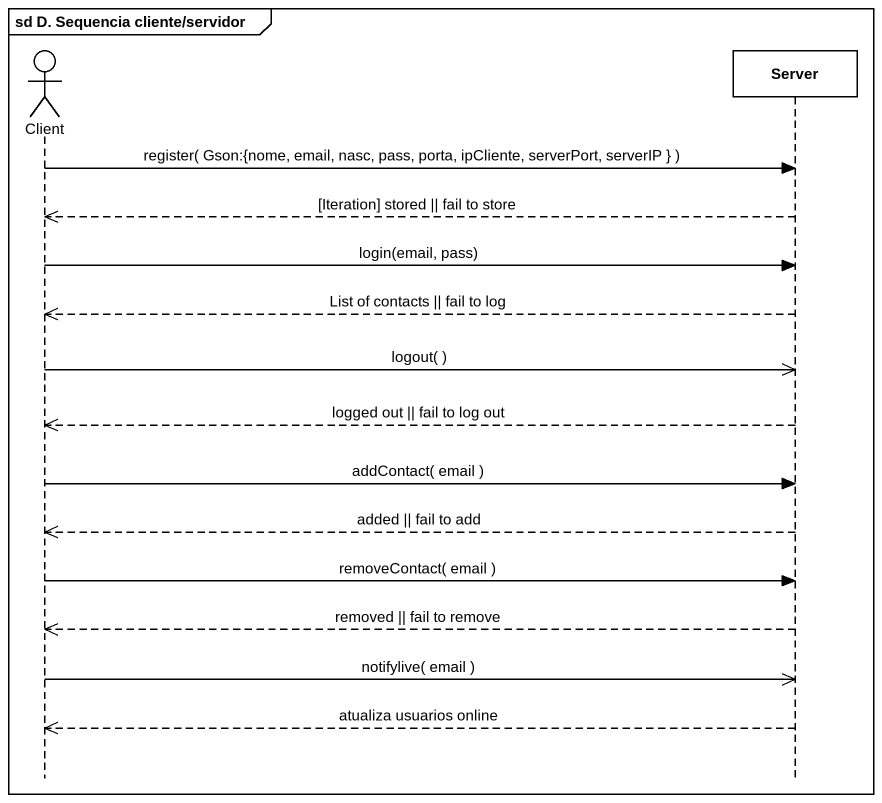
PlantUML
@startuml
mainframe sd D. Sequencia cliente/servidor
hide footbox
actor Client
participant Server

Client -> Server : register( Gson:{nome, email, nasc, pass, porta, ipCliente, serverPort, serverIP } )
Server -->> Client : [Iteration] stored || fail to store
Client -> Server : login(email, pass)
Server -->> Client : List of contacts || fail to log
Client ->> Server : logout( )
Server -->> Client : logged out || fail to log out
Client -> Server : addContact( email )
Server -->> Client : added || fail to add
Client -> Server : removeContact( email )
Server -->> Client : removed || fail to remove
Client ->> Server : notifylive( email )
Server -->> Client : atualiza usuarios online
@enduml
